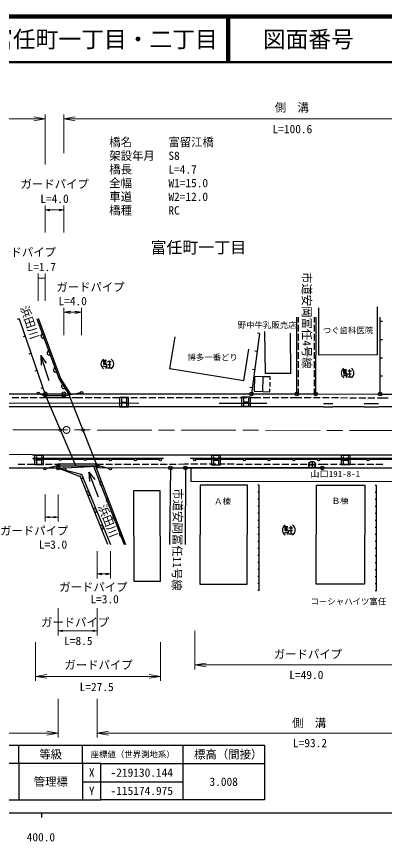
# Model space of a CAD drawing. Units: millimetres, scale not verified. Extents: x 40000 to 680000, y 20000 to 380000.
# Drawn here: x 462478 to 543361, y 198715 to 380000 of the extents above; entities that cross this region are included whole.
import ezdxf
from ezdxf.enums import TextEntityAlignment as Align

# ---------------------------------------------------------------- set-up
doc = ezdxf.new("R2010")
doc.units = ezdxf.units.MM
doc.header["$LTSCALE"] = 1000
doc.header["$PDMODE"] = 32
doc.header["$PDSIZE"] = 500
doc.linetypes.add('CHAIN', pattern=[18.5, 12, -1.5, 3.5, -1.5])
for name, color, linetype, lineweight in [('M-BGD', 7, 'Continuous', 25), ('M-BMK', 2, 'CHAIN', 13), ('M-BMK-HTXT', 7, 'Continuous', 13), ('M-BMK-ROW', 30, 'Continuous', 25), ('M-BMK-SRVR', 3, 'Continuous', 25), ('M-STR-HTXT', 7, 'Continuous', 13), ('M-STR-STR1', 1, 'Continuous', 25), ('M-STR-STRC', 7, 'Continuous', 25), ('M-TTL', 2, 'Continuous', 140), ('M-TTL-BAND', 7, 'Continuous', 25), ('M-TTL-LINE', 7, 'Continuous', 50)]:
    doc.layers.add(name, color=color, linetype=linetype, lineweight=lineweight)
doc.layers.add('M-OTRS', color=6, linetype='Continuous')
doc.layers.add('M-TTL-TXT', color=7, linetype='Continuous')
doc.styles.add('ＭＳ ゴシック', font='')
doc.styles.get('ＭＳ ゴシック').set_extended_font_data('MS Gothic')

# ---------------------------------------------------------------- blocks, each defined once
blk = doc.blocks.new('open_arrow')
at = {"color": 0, "linetype": 'Continuous', "lineweight": -2}
blk.add_lwpolyline([(7.5, 1.25), (0, 0), (7.5, -1.25)], dxfattribs=at)

msp = doc.modelspace()

# ---------------------------------------------------------------- linework, layer by layer
at = {"layer": 'M-BGD'}
for p, q in [((528945, 305615), (528929, 315974)), ((541817, 305634), (541802, 316208)), ((467264, 313677), (472118, 300468)), ((524106, 297065), (524106, 313961)), ((524426, 312763), (524426, 313961)), ((527913, 313961), (527912, 312759)), ((528233, 313961), (528222, 297056)), ((542387, 297027), (542412, 313959)), ((463096, 313567), (462623, 313405)), ((463096, 313567), (468872, 296712)), ((524426, 310763), (524426, 312263)), ((527912, 312259), (527911, 310759)), ((542410, 313027), (542910, 313026)), ((515915, 310320), (514108, 297073)), ((515915, 310320), (515420, 310388)), ((517171, 301538), (517090, 310791)), ((522772, 301586), (522695, 310409)), ((524426, 308763), (524426, 310263)), ((527910, 310259), (527910, 308759)), ((464393, 309783), (463920, 309621)), ((496214, 302598), (497376, 309620)), ((524426, 306763), (524426, 308263)), ((527909, 308259), (527908, 306759)), ((542405, 309027), (542905, 309026)), ((512419, 299916), (513574, 306892)), ((515375, 306357), (514879, 306424)), ((465689, 305999), (465216, 305837)), ((469655, 299919), (467816, 305505)), ((467816, 305505), (467872, 303417)), ((467816, 305505), (469011, 303793)), ((524426, 304763), (524426, 306263)), ((527908, 306259), (527907, 304759)), ((541817, 305634), (528945, 305615)), ((542399, 305027), (542899, 305026)), ((481655, 303273), (481538, 302983)), ((481653, 303509), (481653, 304447)), ((481653, 304447), (482238, 304447)), ((481653, 304156), (482183, 304156)), ((481653, 303861), (482180, 303861)), ((482361, 303509), (481653, 303509)), ((481773, 303274), (481833, 302983)), ((481949, 303273), (482007, 302984)), ((481950, 304447), (481950, 303509)), ((482066, 303273), (482184, 303038)), ((482070, 302807), (482180, 302746)), ((482180, 302746), (482302, 302914)), ((482302, 302914), (482361, 303205)), ((482361, 303205), (482361, 303509)), ((482477, 302804), (483292, 302804)), ((482480, 304156), (483302, 304156)), ((482480, 304156), (483295, 304156)), ((482538, 303509), (483237, 303509)), ((482771, 304511), (482946, 304217)), ((482884, 304156), (482884, 302804)), ((524426, 302763), (524426, 304263)), ((527907, 304259), (527906, 302759)), ((466986, 302215), (466513, 302053)), ((512419, 299916), (496214, 302598)), ((514834, 302393), (514339, 302461)), ((522772, 301586), (517171, 301538)), ((524426, 300763), (524426, 302263)), ((527906, 302259), (527905, 300759)), ((534449, 301261), (534332, 300971)), ((534447, 301497), (534447, 302435)), ((534447, 302435), (535032, 302435)), ((534447, 302144), (534977, 302144)), ((534447, 301850), (534974, 301850)), ((535155, 301497), (534447, 301497)), ((534567, 301263), (534627, 300971)), ((534743, 301261), (534802, 300973)), ((534744, 302435), (534744, 301497)), ((534860, 301261), (534978, 301026)), ((535097, 300902), (535155, 301193)), ((535155, 301193), (535155, 301497)), ((535274, 302144), (536096, 302144)), ((535274, 302144), (536089, 302144)), ((535333, 301497), (536031, 301497)), ((535565, 302500), (535740, 302205)), ((535679, 302144), (535679, 300792)), ((542393, 301027), (542893, 301026)), ((472118, 300468), (474309, 297098)), ((514785, 300891), (514690, 297648)), ((516719, 300834), (514785, 300891)), ((516624, 297591), (516719, 300834)), ((518268, 300789), (516719, 300834)), ((518206, 298667), (518235, 299667)), ((518250, 300167), (518268, 300789)), ((524426, 298763), (524426, 300263)), ((527904, 300259), (527903, 298759)), ((534864, 300796), (534974, 300734)), ((534974, 300734), (535097, 300902)), ((535271, 300792), (536086, 300792)), ((468283, 298432), (467810, 298269)), ((514294, 298430), (513798, 298498)), ((514690, 297648), (516624, 297591)), ((516624, 297591), (518173, 297546)), ((518173, 297546), (518191, 298168)), ((524426, 297065), (524426, 298263)), ((527903, 298259), (527902, 297056)), ((427724, 297099), (468810, 297112)), ((461517, 296310), (463017, 296310)), ((463517, 296310), (465017, 296311)), ((465517, 296311), (467017, 296311)), ((467517, 296312), (468811, 296312)), ((468811, 296312), (468810, 297112)), ((468811, 296312), (468812, 296712)), ((468811, 296312), (472871, 296295)), ((468812, 296712), (472872, 296695)), ((472869, 297095), (475871, 297101)), ((472871, 296295), (472869, 297095)), ((472871, 296295), (474121, 296298)), ((474621, 296299), (475872, 296301)), ((475871, 297101), (514790, 297073)), ((475872, 296301), (477081, 296300)), ((477581, 296300), (479081, 296299)), ((479581, 296299), (481081, 296297)), ((481581, 296297), (483081, 296296)), ((483581, 296296), (485081, 296294)), ((485581, 296294), (487081, 296293)), ((487581, 296293), (489081, 296292)), ((489581, 296291), (491081, 296290)), ((491581, 296290), (493081, 296289)), ((493581, 296288), (495081, 296287)), ((495581, 296287), (497081, 296286)), ((497581, 296285), (499081, 296284)), ((499581, 296284), (501081, 296283)), ((501581, 296282), (503081, 296281)), ((503581, 296281), (505081, 296280)), ((505581, 296279), (507081, 296278)), ((507581, 296278), (509081, 296277)), ((509581, 296276), (511081, 296275)), ((511581, 296275), (513081, 296274)), ((513581, 296273), (514790, 296273)), ((514790, 297073), (524027, 297065)), ((514790, 296273), (516158, 296271)), ((516658, 296271), (518158, 296270)), ((518658, 296269), (520158, 296268)), ((520658, 296268), (522158, 296267)), ((522658, 296266), (524027, 296265)), ((524027, 296265), (525222, 296263)), ((524028, 297065), (542918, 297025)), ((525722, 296261), (527222, 296258)), ((527722, 296257), (529222, 296254)), ((529722, 296253), (531222, 296250)), ((531722, 296249), (533222, 296246)), ((533722, 296245), (535222, 296242)), ((535722, 296241), (537222, 296237)), ((537722, 296236), (539222, 296233)), ((539722, 296232), (541222, 296229)), ((541722, 296228), (542917, 296225)), ((542387, 297027), (542887, 297026)), ((542917, 296225), (544162, 296224)), ((542918, 297025), (569907, 296988)), ((489330, 294963), (457267, 295014)), ((517511, 294972), (507034, 294949)), ((529934, 294943), (531972, 294946)), ((538916, 294968), (542030, 294975)), ((465981, 282966), (494752, 282929)), ((500651, 282942), (573456, 282904)), ((464333, 281587), (462833, 281588)), ((466333, 281585), (464833, 281586)), ((468333, 281584), (466833, 281585)), ((470333, 281582), (468833, 281583)), ((471647, 281581), (470833, 281582)), ((471647, 281644), (471646, 280781)), ((480235, 281191), (471646, 281194)), ((480235, 281641), (471647, 281644)), ((479404, 281191), (486125, 263965)), ((479820, 281191), (486465, 263965)), ((480235, 281641), (480234, 280772)), ((481582, 281574), (480235, 281572)), ((483582, 281576), (482082, 281574)), ((485582, 281578), (484082, 281577)), ((487582, 281581), (486082, 281579)), ((489582, 281583), (488082, 281581)), ((491582, 281585), (490082, 281584)), ((493582, 281588), (492082, 281586)), ((495582, 281590), (494082, 281588)), ((497582, 281592), (496082, 281590)), ((499430, 281594), (498082, 281593)), ((500311, 281594), (499430, 281594)), ((502311, 281594), (500811, 281594)), ((504311, 281594), (502811, 281594)), ((506311, 281594), (504811, 281594)), ((508311, 281594), (506811, 281594)), ((510311, 281594), (508811, 281594)), ((512311, 281593), (510811, 281593)), ((514311, 281593), (512811, 281593)), ((516311, 281593), (514811, 281593)), ((518311, 281593), (516811, 281593)), ((520311, 281593), (518811, 281593)), ((522311, 281593), (520811, 281593)), ((524311, 281593), (522811, 281593)), ((526311, 281592), (524811, 281592)), ((528311, 281592), (526811, 281592)), ((529692, 281592), (528811, 281592)), ((530984, 281590), (529692, 281592)), ((532984, 281588), (531484, 281590)), ((534984, 281585), (533484, 281587)), ((536984, 281583), (535484, 281585)), ((538984, 281580), (537484, 281582)), ((540984, 281578), (539484, 281579)), ((542984, 281575), (541484, 281577)), ((471646, 280781), (429526, 280814)), ((471646, 280781), (476736, 279467)), ((476736, 279467), (483129, 263965)), ((480483, 274409), (478398, 279908)), ((478398, 279908), (478546, 277825)), ((478398, 279908), (479668, 278250)), ((499431, 280794), (480234, 280772)), ((496301, 280791), (496098, 263964)), ((529692, 280792), (499431, 280794)), ((499598, 280794), (499531, 263964)), ((500806, 280651), (500820, 277808)), ((566774, 280744), (529691, 280792)), ((548878, 277749), (500820, 277808)), ((488251, 275828), (493953, 275850)), ((488328, 255828), (488251, 275828)), ((493953, 275850), (494030, 255850)), ((502819, 277041), (502755, 255284)), ((513225, 277010), (502819, 277041)), ((513161, 255254), (513225, 277010)), ((515845, 276998), (515545, 276998)), ((515828, 253862), (515845, 276998)), ((528359, 255293), (528384, 276993)), ((528384, 276993), (539015, 276981)), ((539015, 276981), (538990, 255281)), ((541632, 276946), (541332, 276946)), ((541615, 253810), (541632, 276946)), ((515843, 273913), (515543, 273914)), ((515844, 275456), (515544, 275456)), ((541630, 273861), (541330, 273861)), ((541631, 275403), (541331, 275404)), ((515841, 272371), (515541, 272371)), ((541629, 272319), (541329, 272319)), ((515840, 270829), (515540, 270829)), ((541628, 270776), (541328, 270776)), ((515839, 269286), (515539, 269286)), ((541627, 269234), (541327, 269234)), ((515838, 267744), (515538, 267744)), ((521541, 266789), (521424, 266499)), ((521539, 267025), (521539, 267963)), ((521539, 267963), (522124, 267963)), ((521539, 267672), (522069, 267672)), ((521539, 267378), (522066, 267378)), ((522247, 267025), (521539, 267025)), ((521659, 266791), (521719, 266499)), ((521835, 266789), (521894, 266500)), ((521836, 267963), (521836, 267025)), ((521952, 266789), (522070, 266554)), ((522189, 266430), (522247, 266721)), ((522247, 266721), (522247, 267025)), ((522366, 267672), (523188, 267672)), ((522366, 267672), (523181, 267672)), ((522425, 267025), (523123, 267025)), ((522657, 268027), (522832, 267733)), ((522771, 267672), (522771, 266320)), ((541625, 267691), (541325, 267692)), ((515837, 266201), (515537, 266202)), ((521956, 266323), (522066, 266262)), ((522066, 266262), (522189, 266430)), ((522363, 266320), (523178, 266320)), ((541624, 266149), (541324, 266149)), ((515835, 263117), (515535, 263117)), ((515836, 264659), (515536, 264659)), ((541622, 263064), (541322, 263064)), ((541623, 264607), (541323, 264607)), ((515834, 261574), (515534, 261575)), ((541621, 261522), (541321, 261522)), ((515832, 260032), (515532, 260032)), ((541620, 259980), (541320, 259980)), ((515831, 258490), (515531, 258490)), ((541619, 258437), (541319, 258437)), ((494030, 255850), (488328, 255828)), ((515830, 256947), (515530, 256947)), ((541618, 256895), (541318, 256895)), ((502755, 255284), (513161, 255254)), ((515828, 253862), (515528, 253863)), ((515829, 255405), (515529, 255405)), ((538990, 255281), (528359, 255293)), ((541615, 253810), (541315, 253810)), ((541617, 255352), (541317, 255353))]:
    msp.add_line(p, q, dxfattribs=at)
for points in [[(466964, 313567), (471830, 300324), (473928, 297097)], [(482520, 263965), (476550, 278861), (471646, 280781)]]:
    msp.add_lwpolyline(points, dxfattribs=at)
for centre, radius, start, end in [((468343, 309813), 500, 110.17567, 290.17567), ((469723, 306058), 500, 110.17567, 290.17567), ((482313, 303655), 1264, 123.85503, 236.14497), ((482584, 303655), 1264, 303.85503, 56.14497), ((471102, 302303), 500, 110.17567, 290.17567), ((535107, 301644), 1264, 123.85503, 236.14497), ((535378, 301644), 1264, 303.85503, 56.14497), ((472860, 298738), 500, 123.03213, 303.03213), ((472869, 280302), 500, 338.61686, 158.61686), ((476568, 278817), 500, 291.83816, 111.83816), ((481259, 277459), 500, 111.09429, 291.09429), ((478056, 275104), 500, 291.83816, 111.83816), ((482699, 273727), 500, 111.09429, 291.09429), ((479544, 271391), 500, 291.83816, 111.83816), ((484139, 269995), 500, 111.09429, 291.09429), ((481032, 267678), 500, 291.83816, 111.83816), ((485578, 266263), 500, 111.09429, 291.09429), ((522199, 267172), 1264, 123.85503, 236.14497), ((522470, 267172), 1264, 303.85503, 56.14497)]:
    msp.add_arc(centre, radius, start, end, dxfattribs=at)
at = {"layer": 'M-BMK'}
msp.add_line((443198, 289207), (573467, 288963), dxfattribs=at)
msp.add_circle((473467, 289150), 750, dxfattribs=at)
at = {"layer": 'M-BMK-ROW'}
for points in [[(319396, 297192), (371699, 297194), (375888, 297115), (386099, 297124), (406712, 297121), (430036, 297099), (436344, 297101), (468810, 297112), (472869, 297095), (514108, 297073), (524106, 297065), (528222, 297056), (542387, 297027), (573482, 296992)], [(73594, 281313), (103464, 281264), (111350, 281545), (137652, 281541), (161444, 281537), (194309, 281446), (207652, 281253), (212707, 281193), (223288, 281067), (224739, 280453), (245080, 280507), (262067, 280460), (292429, 280515), (299501, 280512), (352012, 280502), (364018, 280474), (406414, 280742), (429526, 280814), (471646, 280781), (480235, 281191)], [(496301, 280791), (499198, 280794), (529691, 280792), (573451, 280733)]]:
    msp.add_lwpolyline(points, dxfattribs=at)
for centre in [(468810, 297112), (472869, 297095), (514108, 297073), (524106, 297065), (528222, 297056), (542387, 297027), (471646, 280781), (480235, 281191), (496301, 280791), (499598, 280794), (529691, 280792)]:
    msp.add_circle(centre, 400, dxfattribs=at)
at = {"layer": 'M-BMK-SRVR'}
for p, q in [((526683, 281489), (528183, 281489)), ((527433, 282239), (527433, 280739)), ((443014, 219855), (463014, 219855)), ((463014, 215855), (463014, 219855)), ((463014, 219855), (477014, 219855)), ((477014, 215855), (477014, 219855)), ((477014, 219855), (499014, 219855)), ((499014, 219855), (499014, 215855)), ((499014, 219855), (517014, 219855)), ((517014, 219855), (517014, 215855)), ((463014, 215855), (443014, 215855)), ((477014, 215855), (463014, 215855)), ((463014, 215855), (463014, 207855)), ((481014, 215855), (477014, 215855)), ((477014, 215855), (477014, 211855)), ((481014, 211855), (481014, 215855)), ((481014, 215855), (499014, 215855)), ((499014, 215855), (499014, 211855)), ((499014, 215855), (517014, 215855)), ((517014, 215855), (517014, 207855)), ((477014, 211855), (481014, 211855)), ((477014, 211855), (477014, 207855)), ((481014, 207855), (481014, 211855)), ((481014, 211855), (499014, 211855)), ((499014, 211855), (499014, 207855)), ((443014, 207855), (463014, 207855)), ((463014, 207855), (477014, 207855)), ((477014, 207855), (481014, 207855)), ((499014, 207855), (481014, 207855)), ((517014, 207855), (499014, 207855))]:
    msp.add_line(p, q, dxfattribs=at)
msp.add_circle((527433, 281489), 750, dxfattribs=at)
at = {"layer": 'M-OTRS'}
for p in [(472123, 289153), (477081, 289143)]:
    msp.add_point(p, dxfattribs=at)
at = {"layer": 'M-STR-HTXT'}
for p, q in [((375889, 357500), (468810, 357500)), ((468810, 347500), (468810, 358500)), ((472869, 350000), (472869, 358500)), ((472869, 357500), (573482, 357500)), ((468811, 332500), (468811, 338500)), ((468811, 337500), (472871, 337500)), ((472871, 332500), (472871, 338500)), ((467254, 317500), (467254, 323500)), ((468810, 317500), (468810, 323500)), ((467254, 322500), (468810, 322500)), ((472871, 310000), (472871, 316000)), ((476783, 310000), (476783, 316000)), ((472871, 315000), (476783, 315000)), ((468744, 275000), (468744, 269000)), ((471646, 275000), (471646, 269000)), ((468744, 270000), (471646, 270000)), ((480235, 262500), (480235, 256500)), ((483130, 262500), (483130, 256500)), ((480235, 257500), (483130, 257500)), ((471646, 250000), (471646, 244000)), ((480235, 250000), (480235, 244000)), ((471646, 245000), (480235, 245000)), ((501651, 245000), (501651, 236500)), ((466631, 242500), (466631, 234000)), ((494102, 242500), (494102, 234000)), ((501651, 237500), (550651, 237500)), ((466631, 235000), (494102, 235000)), ((471646, 230033), (471646, 221533)), ((480234, 230033), (480234, 221533)), ((207652, 222533), (471646, 222533)), ((480234, 222533), (573451, 222533))]:
    msp.add_line(p, q, dxfattribs=at)
at = {"layer": 'M-STR-STR1'}
for p, q in [((468872, 296712), (475547, 281193)), ((473928, 297097), (480235, 281191))]:
    msp.add_line(p, q, dxfattribs=at)
at = {"layer": 'M-STR-STRC'}
for p, q in [((468582, 296620), (467483, 297101)), ((476538, 297270), (473116, 296537)), ((487106, 296255), (485106, 296255)), ((485106, 296255), (485106, 294255)), ((485646, 294340), (485646, 296040)), ((486637, 296051), (486637, 294346)), ((487106, 294255), (487106, 296255)), ((513940, 296363), (511940, 296363)), ((511940, 296363), (511940, 294363)), ((512480, 294448), (512480, 296147)), ((513471, 296158), (513471, 294453)), ((513940, 294363), (513940, 296363)), ((489328, 294213), (457266, 294264)), ((485106, 294255), (487106, 294255)), ((485646, 295255), (486637, 295255)), ((507035, 294199), (489328, 294213)), ((517513, 294222), (507035, 294199)), ((511940, 294363), (513940, 294363)), ((512480, 295363), (513471, 295363)), ((529935, 294193), (517513, 294222)), ((529935, 294193), (531973, 294196)), ((538918, 294218), (531973, 294196)), ((538918, 294218), (542032, 294225)), ((553929, 294197), (542032, 294225)), ((465982, 283716), (458339, 283734)), ((465982, 283716), (494753, 283679)), ((468444, 283546), (466444, 283546)), ((466444, 283546), (466444, 281546)), ((466984, 281631), (466984, 283331)), ((467975, 283341), (467975, 281637)), ((468444, 281546), (468444, 283546)), ((494753, 283679), (500651, 283692)), ((500651, 283692), (573457, 283654)), ((507309, 283504), (505309, 283504)), ((505309, 283504), (505309, 281504)), ((505849, 281589), (505849, 283288)), ((506841, 283299), (506841, 281594)), ((507309, 281504), (507309, 283504)), ((535820, 283536), (533820, 283536)), ((533820, 283536), (533820, 281536)), ((534361, 281621), (534361, 283320)), ((535352, 283331), (535352, 281626)), ((535820, 281536), (535820, 283536)), ((466444, 281546), (468444, 281546)), ((471875, 282658), (466881, 282664)), ((466984, 282546), (467975, 282546)), ((468986, 280722), (471405, 281356)), ((477369, 282651), (472375, 282657)), ((482863, 282644), (477869, 282650)), ((480476, 281351), (482889, 280697)), ((488358, 282637), (483363, 282643)), ((493852, 282630), (488858, 282636)), ((506845, 282639), (501901, 282642)), ((505309, 281504), (507309, 281504)), ((505849, 282504), (506841, 282504)), ((512289, 282636), (507345, 282639)), ((517734, 282634), (512789, 282636)), ((523178, 282631), (518234, 282633)), ((528623, 282628), (523678, 282630)), ((534067, 282625), (529123, 282628)), ((533820, 281536), (535820, 281536)), ((534361, 282536), (535352, 282536)), ((539512, 282622), (534567, 282625)), ((544956, 282619), (540012, 282622))]:
    msp.add_line(p, q, dxfattribs=at)
for centre in [(467254, 297201), (476783, 297323), (468811, 296520), (472871, 296485), (466631, 282665), (472125, 282658), (477619, 282651), (483113, 282644), (488608, 282637), (494102, 282630), (501651, 282642), (507095, 282639), (512539, 282636), (517984, 282633), (523428, 282631), (528873, 282628), (534317, 282625), (539762, 282622), (471646, 281419), (480235, 281416), (468744, 280659), (483130, 280632)]:
    msp.add_circle(centre, 250, dxfattribs=at)
at = {"layer": 'M-TTL'}
msp.add_line((680000, 380000), (40000, 380000), dxfattribs=at)
at = {"layer": 'M-TTL-BAND'}
for p, q in [((40000, 205000), (579000, 205000)), ((468000, 205000), (468000, 204000))]:
    msp.add_line(p, q, dxfattribs=at)
at = {"layer": 'M-TTL-LINE'}
for p, q in [((508747, 380000), (508747, 370000)), ((509247, 380000), (509247, 370000)), ((40000, 370000), (680000, 370000))]:
    msp.add_line(p, q, dxfattribs=at)

# ---------------------------------------------------------------- block references
at = {"layer": 'M-STR-HTXT', "rotation": 180}
for p, xscale, yscale in [((468810, 357500), 333, 333), ((472871, 337500), 133, 133), ((476783, 315000), 200, 200), ((471646, 270000), 133, 133), ((483130, 257500), 133, 133), ((480235, 245000), 133, 133), ((494102, 235000), 333, 333), ((471646, 222533), 333, 333)]:
    msp.add_blockref('open_arrow', p, dxfattribs=dict(at, xscale=xscale, yscale=yscale))
at = {"layer": 'M-STR-HTXT'}
for p, xscale, yscale in [((472869, 357500), 333, 333), ((468811, 337500), 133, 133), ((472871, 315000), 200, 200), ((468744, 270000), 133, 133), ((480235, 257500), 133, 133), ((471646, 245000), 133, 133), ((501651, 237500), 333, 333), ((466631, 235000), 333, 333), ((480234, 222533), 333, 333)]:
    msp.add_blockref('open_arrow', p, dxfattribs=dict(at, xscale=xscale, yscale=yscale))

# ---------------------------------------------------------------- texts
at = {"layer": 'M-BGD', "style": 'ＭＳ ゴシック'}
for rotation, p in [(288.916, (465347, 312766)), (291.315, (482600, 269171))]:
    msp.add_text('浜田川', height=1833, rotation=rotation, dxfattribs=at).set_placement(p, align=Align.MIDDLE_CENTER)
for s, p in [('野中牛乳販売店', (517568, 312186)), ('Ａ棟', (507753, 273457)), ('Ｂ棟', (533622, 273546))]:
    msp.add_text(s, height=1320, dxfattribs=at).set_placement(p, align=Align.MIDDLE_CENTER)
for s, p in [('つぐ歯科医院', (529804, 309967)), ('博多一番どり', (500037, 304035)), ('コーシャハイツ富任', (527106, 250391))]:
    msp.add_text(s, height=1320, dxfattribs=at).set_placement(p, align=Align.BOTTOM_LEFT)
at = {"layer": 'M-BMK-HTXT', "style": 'ＭＳ ゴシック'}
msp.add_text('富任町一丁目', height=2566, dxfattribs=at).set_placement((502441, 329247), align=Align.MIDDLE_CENTER)
for s, rotation, p in [('市道安岡冨任4号線', 270.001, (526263, 313220)), ('市道安岡冨任11号線', 269.307, (497825, 265073))]:
    msp.add_text(s, height=1833, rotation=rotation, dxfattribs=at).set_placement(p, align=Align.MIDDLE_CENTER)
at = {"layer": 'M-BMK-SRVR', "style": 'ＭＳ ゴシック', "width": 1.1}
msp.add_text('山口191-8-1', height=1320, dxfattribs=at).set_placement((527036, 278419), align=Align.BOTTOM_LEFT)
at = {"layer": 'M-BMK-SRVR', "style": 'ＭＳ ゴシック'}
for s, height, p in [('等級', 1833, (470014, 217855)), ('座標値（世界測地系）', 1320, (488014, 217855)), ('標高（間接）', 1833, (509014, 217855)), ('X', 1833, (479014, 213855)), ('-219130.144', 1833, (490014, 213855)), ('管理標', 1833, (470014, 211855)), ('3.008', 1833, (508014, 211855)), ('Y', 1833, (479014, 209855)), ('-115174.975', 1833, (490014, 209855))]:
    msp.add_text(s, height=height, dxfattribs=at).set_placement(p, align=Align.MIDDLE_CENTER)
at = {"layer": 'M-STR-HTXT', "style": 'ＭＳ ゴシック'}
for s, p in [('側\u3000溝', (523000, 360000)), ('ガードパイプ', (470866, 343176)), ('ガードパイプ', (463653, 328198)), ('ガードパイプ', (478734, 320526)), ('ガードパイプ', (466364, 266986)), ('ガードパイプ', (479379, 254605)), ('ガードパイプ', (475358, 246875)), ('ガードパイプ', (526524, 239860)), ('ガードパイプ', (480500, 237500)), ('側\u3000溝', (526809, 224741))]:
    msp.add_text(s, height=1833, dxfattribs=at).set_placement(p, align=Align.MIDDLE_CENTER)
for s, p in [('L=100.6', (523115, 353799)), ('L=4.0', (470841, 338500)), ('L=1.7', (468032, 323500)), ('L=4.0', (474827, 316000)), ('L=3.0', (470500, 262500)), ('L=3.0', (481839, 250493)), ('L=8.5', (476069, 241326)), ('L=49.0', (526193, 233850)), ('L=27.5', (480103, 231218)), ('L=93.2', (526985, 218885))]:
    msp.add_text(s, height=1833, dxfattribs=at).set_placement(p, align=Align.BOTTOM_CENTER)
for s, p in [('橋名', (482863, 352397)), ('富留江橋', (495863, 352397)), ('架設年月', (482863, 349397)), ('S8', (495863, 349397)), ('橋長', (482863, 346397)), ('L=4.7', (495863, 346397)), ('全幅', (482863, 343397)), ('W1=15.0', (495863, 343397)), ('車道', (482863, 340397)), ('W2=12.0', (495863, 340397)), ('橋種', (482863, 337397)), ('RC', (495863, 337397))]:
    msp.add_text(s, height=1833, dxfattribs=at).set_placement(p, align=Align.MIDDLE_LEFT)
at = {"layer": 'M-TTL-BAND', "style": 'ＭＳ ゴシック'}
msp.add_text('400.0', height=1833, dxfattribs=at).set_placement((467844, 198195), align=Align.BOTTOM_CENTER)
at = {"layer": 'M-TTL-TXT', "style": 'ＭＳ ゴシック'}
msp.add_text('下関市梶栗町三丁目・四丁目\u3000富任町一丁目・二丁目', height=3666, dxfattribs=at).set_placement((386681, 375000), align=Align.MIDDLE_LEFT)
msp.add_text('図面番号', height=3666, dxfattribs=at).set_placement((526622, 375000), align=Align.MIDDLE_CENTER)

doc.saveas('drawing.dxf')
